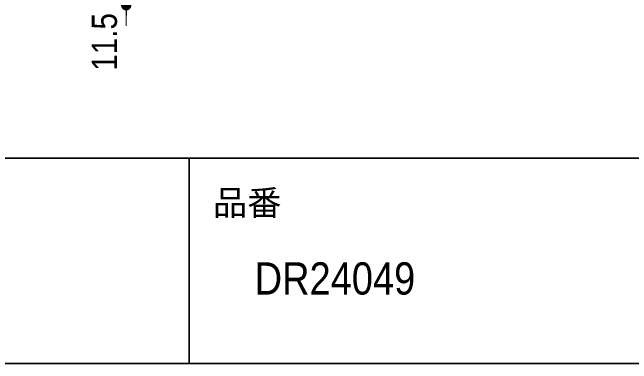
# Model space of a CAD drawing. Units: millimetres, scale not verified. Extents: x -4547 to 4547, y -2284 to 2284.
# Drawn here: x -709 to -31, y -2078 to -1693 of the extents above; entities that cross this region are included whole.
import ezdxf
from ezdxf.enums import TextEntityAlignment as Align

# ---------------------------------------------------------------- set-up
doc = ezdxf.new("R2010")
doc.units = ezdxf.units.MM
doc.header["$LTSCALE"] = 20
for name, color, linetype, lineweight in [('0-0_1図面枠', 7, 'Continuous', 20), ('0-2_2寸法-2', 7, 'Continuous', 15), ('0-3_0', 7, 'Continuous', 25)]:
    doc.layers.add(name, color=color, linetype=linetype, lineweight=lineweight)
doc.styles.add('ＭＳ Ｐゴシック', font='')
doc.styles.get('ＭＳ Ｐゴシック').set_extended_font_data('MS PGothic')

# ---------------------------------------------------------------- blocks, each defined once
blk = doc.blocks.new('グループ-2')
at = {"layer": '0-0_1図面枠', "lineweight": 35}
for p, q in [((-60000, -37050), (60000, -37050)), ((16500, -37050), (16500, -41550))]:
    blk.add_line(p, q, dxfattribs=at)
blk.add_lwpolyline([(-60000, 41550), (60000, 41550), (60000, -41550), (-60000, -41550)], close=True, dxfattribs=at)
blk = doc.blocks.new('図面枠')
at = {"layer": '0-0_1図面枠'}
blk.add_blockref('グループ-2', (0, 0), dxfattribs=at)
at = {"layer": '0-0_1図面枠', "style": 'ＭＳ Ｐゴシック'}
blk.add_text('品番', height=550.3, dxfattribs=at).set_placement((17022.4, -38463.2), align=Align.BOTTOM_LEFT)
blk = doc.blocks.new('_Dot')
at = {"layer": '0-3_0'}
blk.add_line((-10, 0), (-20, 0), dxfattribs=at)
for points in [[(0, 0), (-10, 0), (-9.92, 1.25)], [(0, 0), (-9.92, -1.25), (-10, 0)], [(0, 0), (-9.92, 1.25), (-9.69, 2.49)], [(0, 0), (-9.69, -2.49), (-9.92, -1.25)], [(0, 0), (-9.69, 2.49), (-9.3, 3.68)], [(0, 0), (-9.3, -3.68), (-9.69, -2.49)], [(0, 0), (-9.3, 3.68), (-8.76, 4.82)], [(0, 0), (-8.76, -4.82), (-9.3, -3.68)], [(0, 0), (-8.76, 4.82), (-8.09, 5.88)], [(0, 0), (-8.09, -5.88), (-8.76, -4.82)], [(0, 0), (-8.09, 5.88), (-7.29, 6.85)], [(0, 0), (-7.29, -6.85), (-8.09, -5.88)], [(0, 0), (-7.29, 6.85), (-6.37, 7.71)], [(0, 0), (-6.37, -7.71), (-7.29, -6.85)], [(0, 0), (-6.37, 7.71), (-5.36, 8.44)], [(0, 0), (-5.36, -8.44), (-6.37, -7.71)], [(0, 0), (-5.36, 8.44), (-4.26, 9.05)], [(0, 0), (-4.26, -9.05), (-5.36, -8.44)], [(0, 0), (-4.26, 9.05), (-3.09, 9.51)], [(0, 0), (-3.09, -9.51), (-4.26, -9.05)], [(0, 0), (-3.09, 9.51), (-1.87, 9.82)], [(0, 0), (-1.87, -9.82), (-3.09, -9.51)], [(0, 0), (-1.87, 9.82), (-0.63, 9.98)], [(0, 0), (-0.63, -9.98), (-1.87, -9.82)], [(0, 0), (-0.63, 9.98), (0.63, 9.98)], [(0, 0), (0.63, -9.98), (-0.63, -9.98)], [(0, 0), (0.63, 9.98), (1.87, 9.82)], [(0, 0), (1.87, 9.82), (3.09, 9.51)], [(0, 0), (3.09, 9.51), (4.26, 9.05)], [(0, 0), (4.26, 9.05), (5.36, 8.44)], [(0, 0), (5.36, 8.44), (6.37, 7.71)], [(0, 0), (6.37, 7.71), (7.29, 6.85)], [(0, 0), (7.29, 6.85), (8.09, 5.88)], [(0, 0), (8.09, 5.88), (8.76, 4.82)], [(0, 0), (8.76, 4.82), (9.3, 3.68)], [(0, 0), (9.3, 3.68), (9.69, 2.49)], [(0, 0), (9.69, 2.49), (9.92, 1.25)], [(0, 0), (9.92, 1.25), (10, 0)], [(0, 0), (1.87, -9.82), (0.63, -9.98)], [(0, 0), (3.09, -9.51), (1.87, -9.82)], [(0, 0), (4.26, -9.05), (3.09, -9.51)], [(0, 0), (5.36, -8.44), (4.26, -9.05)], [(0, 0), (6.37, -7.71), (5.36, -8.44)], [(0, 0), (7.29, -6.85), (6.37, -7.71)], [(0, 0), (8.09, -5.88), (7.29, -6.85)], [(0, 0), (8.76, -4.82), (8.09, -5.88)], [(0, 0), (9.3, -3.68), (8.76, -4.82)], [(0, 0), (9.69, -2.49), (9.3, -3.68)], [(0, 0), (9.92, -1.25), (9.69, -2.49)], [(0, 0), (10, 0), (9.92, -1.25)]]:
    blk.add_solid(points, dxfattribs=at)

msp = doc.modelspace()

# ---------------------------------------------------------------- linework, layer by layer
at = {"layer": '0-2_2寸法-2'}
msp.add_line((-584.58, -1696.07), (-584.58, -1707.32), dxfattribs=at)

# ---------------------------------------------------------------- block references
at = {"layer": '0-0_1図面枠', "xscale": 0.05, "yscale": 0.05}
msp.add_blockref('図面枠', (-1340.62, 0), dxfattribs=at)
at = {"layer": '0-2_2寸法-2', "xscale": 0.5627563, "yscale": 0.5627563, "rotation": 90}
msp.add_blockref('_Dot', (-584.58, -1684.81), dxfattribs=at)

# ---------------------------------------------------------------- texts
at = {"layer": '0-0_1図面枠', "style": 'ＭＳ Ｐゴシック', "width": 0.9}
msp.add_text('DR24049', height=35.38, dxfattribs=at).set_placement((-443.79, -2012.45), align=Align.BOTTOM_LEFT)
at = {"layer": '0-2_2寸法-2', "style": 'ＭＳ Ｐゴシック', "width": 0.9}
msp.add_text('11.5', height=27.57, rotation=90, dxfattribs=at).set_placement((-586.44, -1756.47), align=Align.BOTTOM_LEFT)

doc.saveas('drawing.dxf')
